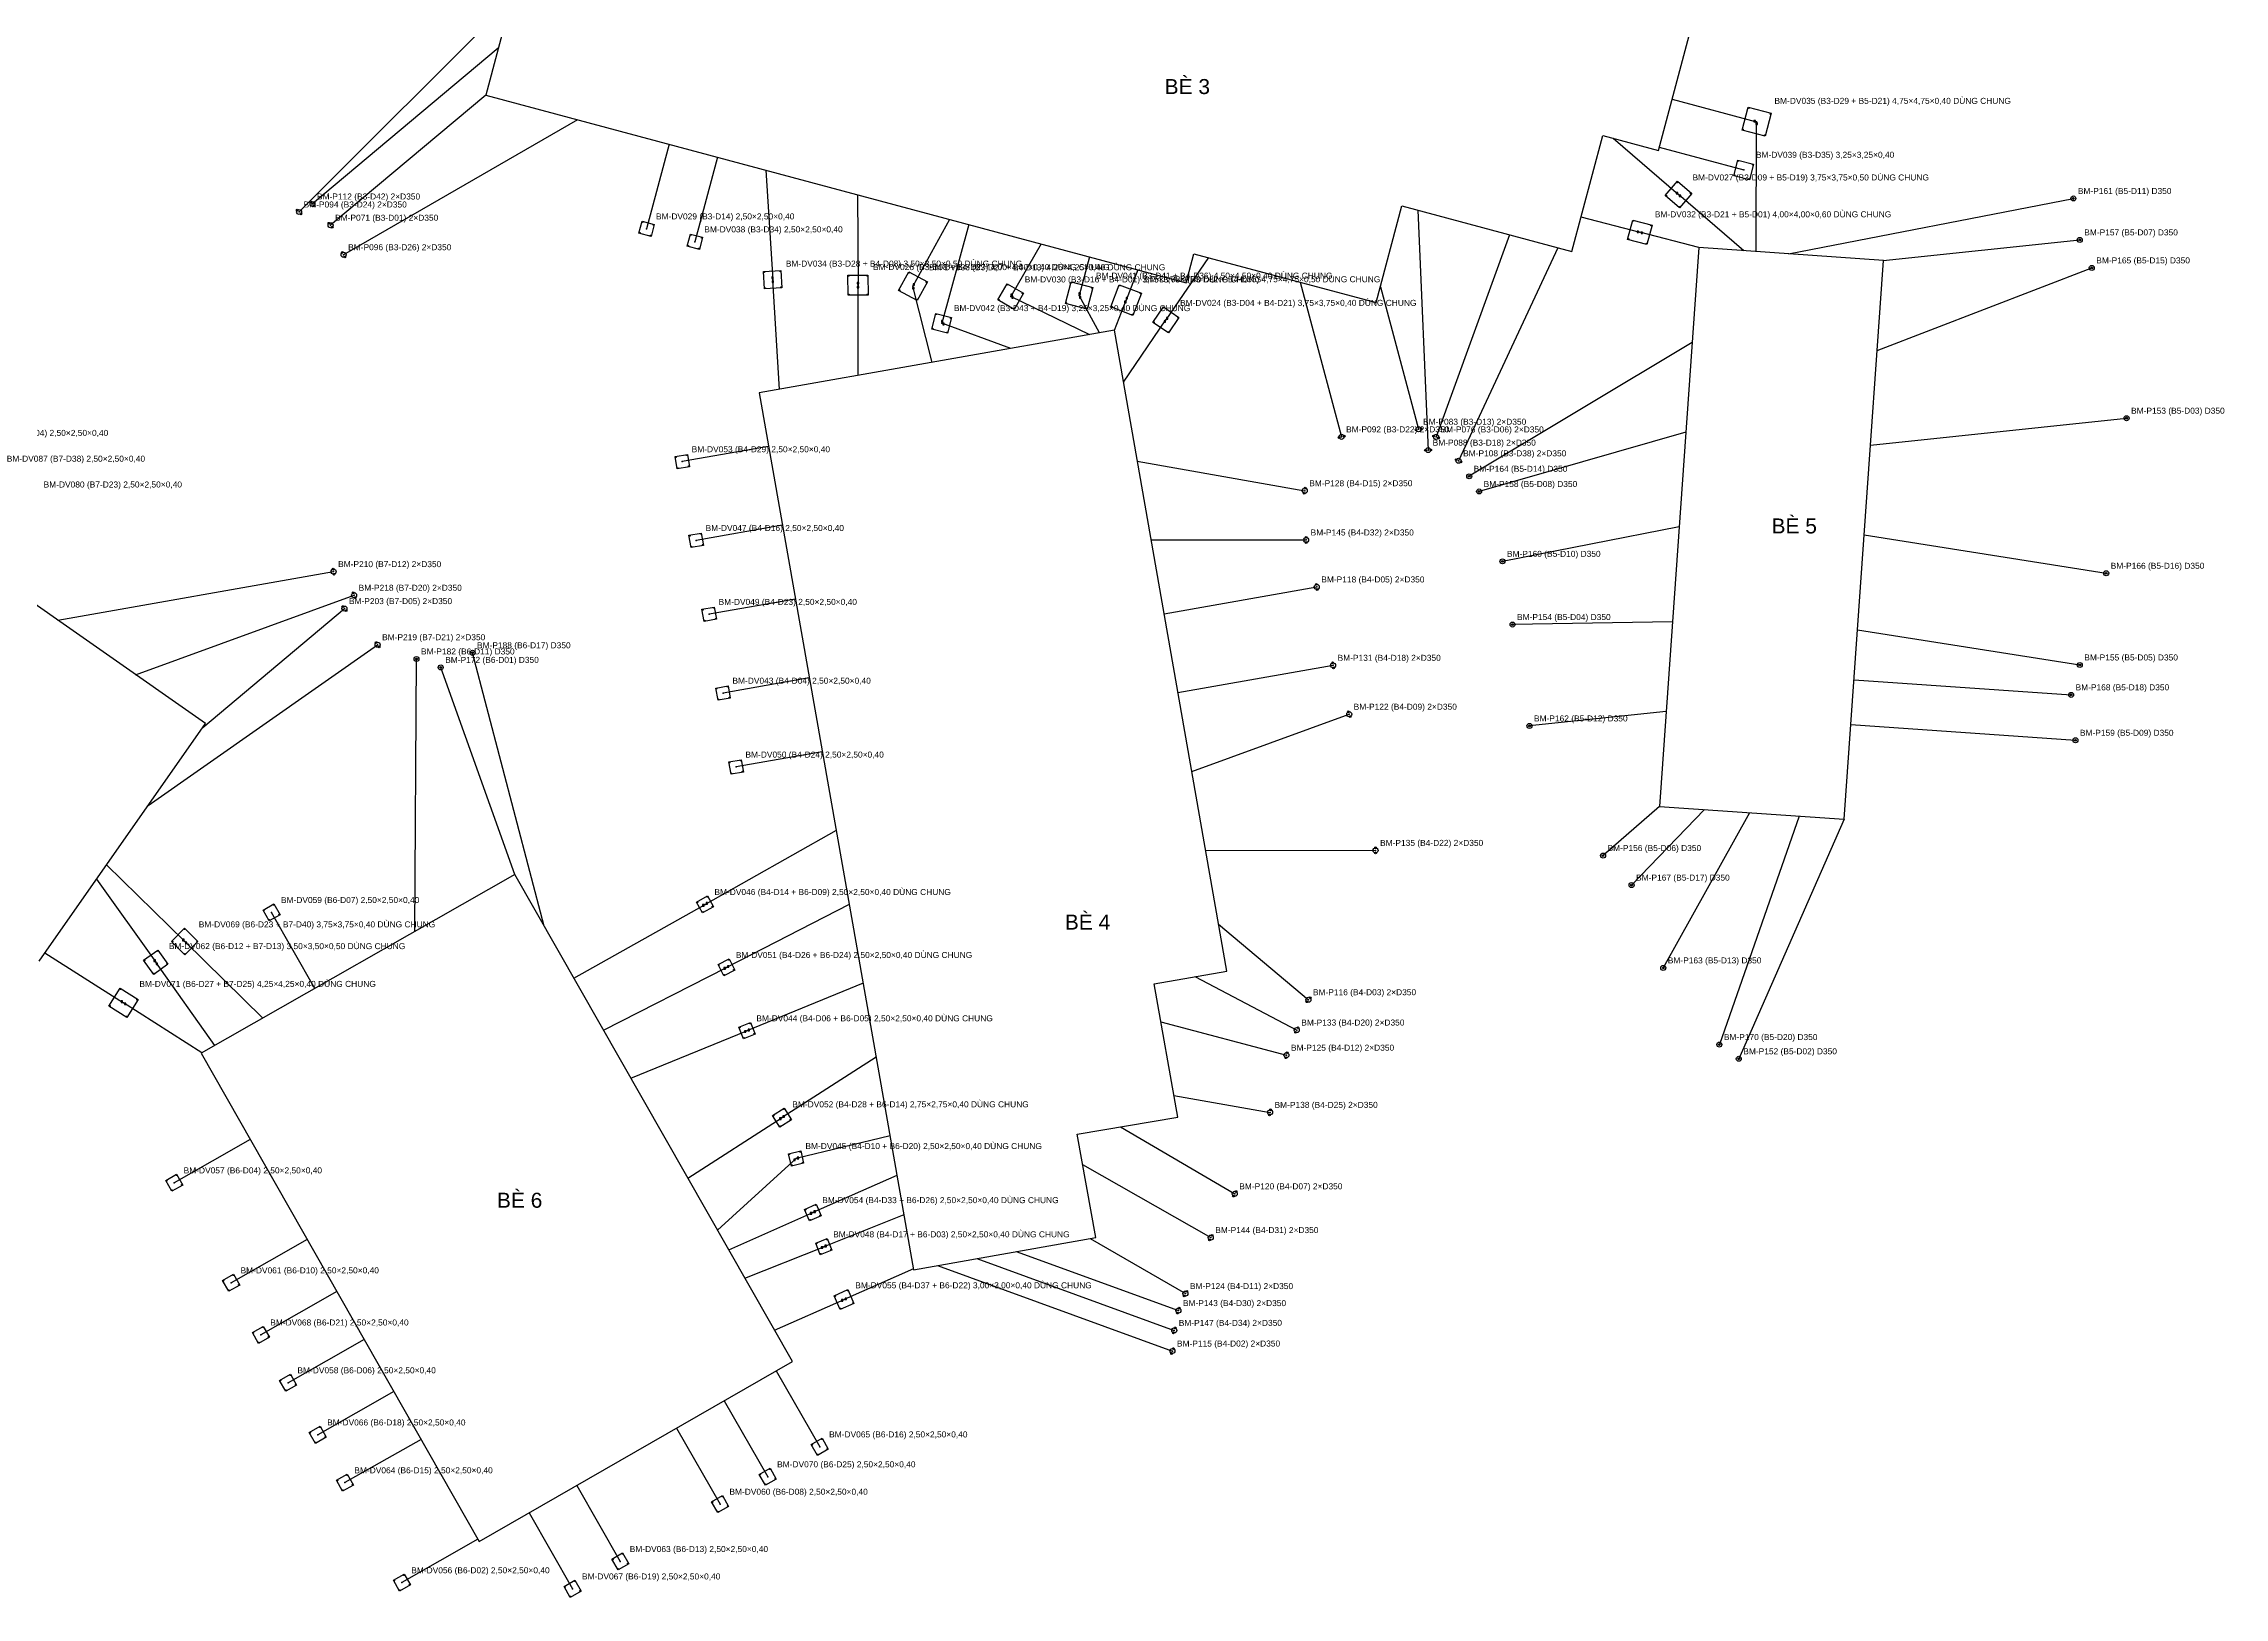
# Model space of a CAD drawing. Header units: metres. Extents: x -627 to 930, y -69 to 633.
# Drawn here: x -245.6 to 190.5, y -69.5 to 241.2 of the extents above; entities that cross this region are included whole.
import ezdxf

# ---------------------------------------------------------------- set-up
doc = ezdxf.new("R2010")
doc.units = ezdxf.units.M
for name, color, linetype in [('01_BE_PIN', 4, 'CONTINUOUS'), ('02_DAY_NEO_BO', 3, 'CONTINUOUS'), ('03_DAY_NEO_DAY', 1, 'CONTINUOUS'), ('04_COC_KHOAN_NHOI_BO', 2, 'CONTINUOUS'), ('05_DE_NEO_VIT_XOAN', 6, 'CONTINUOUS'), ('06_TOA_DO_TEXT', 7, 'CONTINUOUS')]:
    doc.layers.add(name, color=color, linetype=linetype)
doc.styles.add('VN', font='arial.ttf')

msp = doc.modelspace()

# ---------------------------------------------------------------- linework, layer by layer
at = {"layer": '01_BE_PIN'}
for p, q in [((-144.205, 279.204), (-157.146, 230.908)), ((77.341, 219.841), (85.106, 248.818)), ((-213.192, 105.232), (-391.73, 230.245)), ((-157.146, 230.908), (-17.079, 193.377)), ((60.021, 199.635), (66.233, 222.817)), ((66.233, 222.817), (77.341, 219.841)), ((20.902, 189.411), (26.079, 208.73)), ((26.079, 208.73), (60.021, 199.635)), ((-17.079, 193.377), (-15.527, 199.172)), ((-15.527, 199.172), (20.902, 189.411)), ((85.412, 200.413), (77.599, 88.686)), ((122.336, 197.832), (85.412, 200.413)), ((114.523, 86.104), (122.336, 197.832)), ((-31.433, 183.873), (-102.491, 171.344)), ((-8.969, 55.75), (-31.433, 183.873)), ((-102.491, 171.344), (-71.582, -3.952)), ((-246.46, 57.721), (-213.192, 105.232)), ((77.599, 88.686), (114.523, 86.104)), ((-151.337, 75.045), (-214.036, 39.337)), ((-95.801, -22.311), (-151.337, 75.045)), ((-23.489, 53.234), (-8.969, 55.75)), ((-18.753, 26.565), (-23.489, 53.234)), ((-214.036, 39.337), (-158.452, -58.308)), ((-38.902, 23.161), (-18.753, 26.565)), ((-35.13, 2.476), (-38.902, 23.161)), ((-71.582, -3.952), (-35.13, 2.476)), ((-158.452, -58.308), (-95.801, -22.311))]:
    msp.add_line(p, q, dxfattribs=at)
at = {"layer": '02_DAY_NEO_BO'}
for p, q in [((-152.04, 249.96), (-194.46, 207.53)), ((-154.63, 240.3), (-191.79, 209.13)), ((-157.15, 230.91), (-188.17, 204.88)), ((-138.79, 225.99), (-185.56, 198.99)), ((103.4, 199.16), (160.33, 210.23)), ((29.25, 207.88), (31.31, 159.92)), ((47.6, 202.96), (32.89, 162.55)), ((122.33, 197.82), (161.61, 201.95)), ((57.26, 200.38), (37.4, 157.78)), ((121.08, 179.86), (164.02, 196.35)), ((5.72, 193.48), (14, 162.57)), ((21.75, 192.58), (29.39, 164.09)), ((84.09, 181.46), (39.52, 154.68)), ((119.75, 160.91), (170.97, 166.3)), ((82.83, 163.5), (41.5, 151.65)), ((-26.85, 157.74), (6.63, 151.8)), ((81.51, 144.55), (46.17, 137.68)), ((-24.09, 141.98), (6.91, 141.95)), ((118.5, 142.95), (166.9, 135.29)), ((-242.72, 125.91), (-187.57, 135.62)), ((-227.16, 115.01), (-183.46, 130.9)), ((-21.5, 127.21), (9.04, 132.56)), ((-213.74, 104.45), (-185.4, 128.23)), ((80.18, 125.6), (48.18, 125.04)), ((117.17, 124), (161.62, 116.96)), ((-224.64, 88.89), (-178.77, 121.01)), ((-171.32, 63.66), (-170.99, 118.16)), ((-145.47, 64.75), (-159.79, 119.4)), ((-151.34, 75.05), (-166.15, 116.48)), ((-18.73, 111.45), (12.3, 116.89)), ((116.48, 114.02), (159.87, 110.99)), ((-15.97, 95.69), (15.52, 107.11)), ((78.92, 107.64), (51.57, 104.77)), ((115.85, 105.04), (160.74, 101.9)), ((77.6, 88.69), (66.28, 78.85)), ((86.58, 88.06), (71.99, 72.95)), ((95.56, 87.43), (78.33, 56.39)), ((105.53, 86.73), (89.54, 41.06)), ((114.51, 86.1), (93.43, 38.22)), ((-13.21, 79.93), (20.79, 79.89)), ((-10.62, 65.15), (7.37, 50.03)), ((-15.33, 54.65), (5.04, 43.97)), ((-22.14, 45.64), (2.98, 38.94)), ((-19.52, 30.87), (-0.31, 27.51)), ((-30.22, 24.63), (-7.36, 11.22)), ((-37.79, 17.07), (-12.16, 2.47)), ((-36.28, 2.27), (-17.23, -8.73)), ((-66.81, -3.11), (-19.82, -20.21)), ((-58.93, -1.72), (-19.46, -16.08)), ((-51.05, -0.33), (-18.63, -12.13))]:
    msp.add_line(p, q, dxfattribs=at)
at = {"layer": '03_DAY_NEO_DAY'}
for p, q in [((80.09, 230.12), (97, 225.59)), ((96.91, 199.61), (97, 225.59)), ((-120.44, 221.07), (-124.97, 204.17)), ((-110.78, 218.48), (-115.31, 201.58)), ((68.3, 222.26), (81.36, 211.02)), ((77.51, 220.46), (94.41, 215.93)), ((-101.12, 215.9), (-99.76, 193.99)), ((-82.77, 210.98), (-82.7, 192.91)), ((94.42, 199.78), (81.36, 211.02)), ((-64.42, 206.06), (-71.72, 192.69)), ((-60.55, 205.03), (-65.97, 185.27)), ((61.87, 206.53), (73.64, 203.47)), ((-46.06, 201.14), (-52.17, 190.63)), ((85.41, 200.41), (73.64, 203.47)), ((-36.41, 198.56), (-38.48, 190.83)), ((-12.64, 198.4), (-21.12, 185.95)), ((-98.4, 172.07), (-99.76, 193.99)), ((-82.64, 174.84), (-82.7, 192.91)), ((-67.87, 177.45), (-71.72, 192.69)), ((-26.75, 195.97), (-29.09, 189.92)), ((-36.36, 183), (-52.17, 190.63)), ((-34.39, 183.35), (-38.48, 190.83)), ((-31.43, 183.87), (-29.09, 189.92)), ((-52.11, 180.23), (-65.97, 185.27)), ((-29.61, 173.5), (-21.12, 185.95)), ((-100.61, 160.66), (-117.84, 157.62)), ((-97.83, 144.91), (-115.06, 141.87)), ((-95.22, 130.13), (-112.46, 127.1)), ((-92.45, 114.38), (-109.68, 111.34)), ((-89.84, 99.6), (-107.08, 96.57)), ((-87.06, 83.85), (-113.29, 69.09)), ((-234.96, 74.14), (-223.13, 57.52)), ((-232.95, 77.01), (-217.34, 61.68)), ((-191.31, 52.28), (-199.97, 67.49)), ((-139.52, 54.33), (-113.29, 69.09)), ((-84.46, 69.08), (-109.01, 56.5)), ((-201.74, 46.34), (-217.34, 61.68)), ((-245.29, 59.4), (-229.59, 49.41)), ((-211.3, 40.9), (-223.13, 57.52)), ((-133.57, 43.91), (-109.01, 56.5)), ((-81.68, 53.32), (-104.9, 43.84)), ((-213.9, 39.41), (-229.59, 49.41)), ((-128.12, 34.35), (-104.9, 43.84)), ((-79.08, 38.55), (-97.9, 26.46)), ((-116.73, 14.37), (-97.9, 26.46)), ((-204.22, 22.09), (-219.43, 13.43)), ((-76.3, 22.79), (-95.09, 18.29)), ((-110.78, 3.95), (-95.09, 18.29)), ((-74.91, 14.91), (-91.73, 7.48)), ((-108.55, 0.04), (-91.73, 7.48)), ((-73.52, 7.03), (-89.54, 0.65)), ((-192.84, 2.1), (-208.05, -6.56)), ((-105.33, -5.61), (-89.54, 0.65)), ((-71.61, -3.8), (-85.49, -9.92)), ((-186.9, -8.33), (-202.11, -16.98)), ((-99.38, -16.03), (-85.49, -9.92)), ((-181.46, -17.89), (-196.67, -26.54)), ((-99.07, -24.19), (-90.35, -39.36)), ((-175.53, -28.32), (-190.73, -36.97)), ((-109.47, -30.17), (-100.75, -45.34)), ((-170.08, -37.88), (-185.29, -46.53)), ((-119.01, -35.65), (-110.29, -50.82)), ((-138.95, -47.1), (-130.23, -62.28)), ((-148.49, -52.58), (-139.77, -67.76)), ((-158.7, -57.86), (-173.91, -66.52))]:
    msp.add_line(p, q, dxfattribs=at)
at = {"layer": '04_COC_KHOAN_NHOI_BO'}
for centre, radius in [((-192.127, 209.532), 0.175), ((-191.79, 209.13), 0.5), ((160.33, 210.23), 0.5), ((160.33, 210.23), 0.175), ((-194.831, 207.901), 0.175), ((-194.46, 207.53), 0.5), ((-194.089, 207.159), 0.175), ((-191.453, 208.728), 0.175), ((-188.507, 205.282), 0.175), ((-188.17, 204.88), 0.5), ((-187.833, 204.478), 0.175), ((161.61, 201.95), 0.5), ((161.61, 201.95), 0.175), ((-185.56, 198.99), 0.5), ((-185.822, 199.445), 0.175), ((-185.298, 198.535), 0.175), ((164.02, 196.35), 0.5), ((164.02, 196.35), 0.175), ((170.97, 166.3), 0.5), ((170.97, 166.3), 0.175), ((13.493, 162.434), 0.175), ((14, 162.57), 0.5), ((14.507, 162.706), 0.175), ((28.883, 163.954), 0.175), ((29.39, 164.09), 0.5), ((29.897, 164.226), 0.175), ((32.397, 162.73), 0.175), ((32.89, 162.55), 0.5), ((33.383, 162.37), 0.175), ((30.785, 159.897), 0.175), ((31.31, 159.92), 0.5), ((31.835, 159.943), 0.175), ((36.924, 158.002), 0.175), ((37.4, 157.78), 0.5), ((37.876, 157.558), 0.175), ((39.52, 154.68), 0.5), ((39.52, 154.68), 0.175), ((6.63, 151.8), 0.5), ((6.538, 151.283), 0.175), ((6.722, 152.317), 0.175), ((41.5, 151.65), 0.5), ((41.5, 151.65), 0.175), ((6.91, 141.95), 0.5), ((6.909, 141.425), 0.175), ((6.911, 142.475), 0.175), ((-187.57, 135.62), 0.5), ((-187.661, 136.137), 0.175), ((-187.479, 135.103), 0.175), ((46.17, 137.68), 0.5), ((46.17, 137.68), 0.175), ((166.9, 135.29), 0.5), ((166.9, 135.29), 0.175), ((-183.46, 130.9), 0.5), ((-183.639, 131.393), 0.175), ((9.04, 132.56), 0.5), ((8.949, 133.077), 0.175), ((9.131, 132.043), 0.175), ((-185.737, 128.632), 0.175), ((-185.4, 128.23), 0.5), ((-185.063, 127.828), 0.175), ((-183.281, 130.407), 0.175), ((48.18, 125.04), 0.5), ((48.18, 125.04), 0.175), ((-178.77, 121.01), 0.5), ((-179.071, 121.44), 0.175), ((-178.469, 120.58), 0.175), ((-170.99, 118.16), 0.5), ((-170.99, 118.16), 0.175), ((-159.79, 119.4), 0.5), ((-159.79, 119.4), 0.175), ((-166.15, 116.48), 0.5), ((-166.15, 116.48), 0.175), ((12.3, 116.89), 0.5), ((12.209, 117.407), 0.175), ((12.391, 116.373), 0.175), ((161.62, 116.96), 0.5), ((161.62, 116.96), 0.175), ((159.87, 110.99), 0.5), ((159.87, 110.99), 0.175), ((15.52, 107.11), 0.5), ((15.341, 107.604), 0.175), ((15.699, 106.616), 0.175), ((51.57, 104.77), 0.5), ((51.57, 104.77), 0.175), ((160.74, 101.9), 0.5), ((160.74, 101.9), 0.175), ((20.79, 79.89), 0.5), ((20.789, 79.365), 0.175), ((20.791, 80.415), 0.175), ((66.28, 78.85), 0.5), ((66.28, 78.85), 0.175), ((71.99, 72.95), 0.5), ((71.99, 72.95), 0.175), ((78.33, 56.39), 0.5), ((78.33, 56.39), 0.175), ((7.032, 49.628), 0.175), ((7.37, 50.03), 0.5), ((7.708, 50.432), 0.175), ((5.04, 43.97), 0.5), ((4.796, 43.505), 0.175), ((5.284, 44.435), 0.175), ((2.98, 38.94), 0.5), ((3.115, 39.447), 0.175), ((89.54, 41.06), 0.5), ((89.54, 41.06), 0.175), ((2.845, 38.433), 0.175), ((93.43, 38.22), 0.5), ((93.43, 38.22), 0.175), ((-0.31, 27.51), 0.5), ((-0.4, 26.993), 0.175), ((-0.22, 28.027), 0.175), ((-7.36, 11.22), 0.5), ((-7.626, 10.767), 0.175), ((-7.094, 11.673), 0.175), ((-12.16, 2.47), 0.5), ((-12.42, 2.014), 0.175), ((-11.9, 2.926), 0.175), ((-17.23, -8.73), 0.5), ((-16.967, -8.275), 0.175), ((-18.63, -12.13), 0.5), ((-18.81, -12.623), 0.175), ((-18.45, -11.637), 0.175), ((-17.493, -9.185), 0.175), ((-19.46, -16.08), 0.5), ((-19.639, -16.573), 0.175), ((-19.281, -15.587), 0.175), ((-19.82, -20.21), 0.5), ((-20, -20.703), 0.175), ((-19.64, -19.717), 0.175)]:
    msp.add_circle(centre, radius, dxfattribs=at)
for p in [(160.33, 210.23), (-194.46, 207.53), (-191.79, 209.13), (-188.17, 204.88), (161.61, 201.95), (-185.56, 198.99), (164.02, 196.35), (170.97, 166.3), (14, 162.57), (29.39, 164.09), (32.89, 162.55), (31.31, 159.92), (37.4, 157.78), (39.52, 154.68), (6.63, 151.8), (41.5, 151.65), (6.91, 141.95), (-187.57, 135.62), (46.17, 137.68), (166.9, 135.29), (-183.46, 130.9), (9.04, 132.56), (-185.4, 128.23), (48.18, 125.04), (-178.77, 121.01), (-170.99, 118.16), (-159.79, 119.4), (-166.15, 116.48), (12.3, 116.89), (161.62, 116.96), (159.87, 110.99), (15.52, 107.11), (51.57, 104.77), (160.74, 101.9), (20.79, 79.89), (66.28, 78.85), (71.99, 72.95), (78.33, 56.39), (7.37, 50.03), (5.04, 43.97), (89.54, 41.06), (2.98, 38.94), (93.43, 38.22), (-0.31, 27.51), (-7.36, 11.22), (-12.16, 2.47), (-18.63, -12.13), (-17.23, -8.73), (-19.46, -16.08), (-19.82, -20.21)]:
    msp.add_point(p, dxfattribs=at)
at = {"layer": '05_DE_NEO_VIT_XOAN'}
for p, q in [((94.091, 223.911), (95.321, 228.499)), ((95.321, 228.499), (99.909, 227.269)), ((99.909, 227.269), (98.679, 222.681)), ((98.679, 222.681), (94.091, 223.911)), ((96.764, 225.844), (96.464, 225.844)), ((96.464, 225.844), (96.464, 225.544)), ((96.464, 225.544), (96.764, 225.544)), ((96.764, 225.544), (96.764, 225.844)), ((97.149, 225.34), (96.849, 225.34)), ((96.849, 225.34), (96.849, 225.04)), ((96.849, 225.04), (97.149, 225.04)), ((97.149, 225.04), (97.149, 225.34)), ((92.42, 214.781), (93.261, 217.92)), ((95.559, 213.94), (92.42, 214.781)), ((93.261, 217.92), (96.4, 217.079)), ((96.4, 217.079), (95.559, 213.94)), ((78.716, 210.821), (81.161, 213.664)), ((81.559, 208.376), (78.716, 210.821)), ((81.207, 211.431), (80.907, 211.431)), ((80.907, 211.431), (80.907, 211.131)), ((80.907, 211.131), (81.207, 211.131)), ((81.161, 213.664), (84.004, 211.219)), ((81.207, 211.131), (81.207, 211.431)), ((81.813, 210.909), (81.513, 210.909)), ((81.513, 210.909), (81.513, 210.609)), ((81.513, 210.609), (81.813, 210.609)), ((84.004, 211.219), (81.559, 208.376)), ((81.813, 210.609), (81.813, 210.909)), ((-126.501, 203.286), (-125.854, 205.701)), ((-125.854, 205.701), (-123.439, 205.054)), ((-123.439, 205.054), (-124.086, 202.639)), ((71.2, 202.039), (72.209, 205.91)), ((72.209, 205.91), (76.08, 204.901)), ((-124.086, 202.639), (-126.501, 203.286)), ((-116.841, 200.696), (-116.194, 203.111)), ((-114.426, 200.049), (-116.841, 200.696)), ((-116.194, 203.111), (-113.779, 202.464)), ((-113.779, 202.464), (-114.426, 200.049)), ((75.071, 201.03), (71.2, 202.039)), ((73.403, 203.721), (73.103, 203.721)), ((73.103, 203.721), (73.103, 203.421)), ((73.103, 203.421), (73.403, 203.421)), ((73.403, 203.421), (73.403, 203.721)), ((74.177, 203.519), (73.877, 203.519)), ((73.877, 203.519), (73.877, 203.219)), ((73.877, 203.219), (74.177, 203.219)), ((74.177, 203.219), (74.177, 203.519)), ((76.08, 204.901), (75.071, 201.03)), ((-101.616, 195.627), (-98.123, 195.846)), ((-101.397, 192.134), (-101.616, 195.627)), ((-97.904, 192.353), (-101.397, 192.134)), ((-99.635, 194.539), (-99.935, 194.539)), ((-99.935, 194.539), (-99.935, 194.239)), ((-99.935, 194.239), (-99.635, 194.239)), ((-99.585, 193.741), (-99.885, 193.741)), ((-99.885, 193.741), (-99.885, 193.441)), ((-99.885, 193.441), (-99.585, 193.441)), ((-99.635, 194.239), (-99.635, 194.539)), ((-99.585, 193.441), (-99.585, 193.741)), ((-98.123, 195.846), (-97.904, 192.353)), ((-84.707, 194.903), (-80.707, 194.917)), ((-84.693, 190.903), (-84.707, 194.903)), ((-82.551, 193.46), (-82.851, 193.46)), ((-82.851, 193.46), (-82.851, 193.16)), ((-82.851, 193.16), (-82.551, 193.16)), ((-82.549, 192.66), (-82.849, 192.66)), ((-82.849, 192.66), (-82.849, 192.36)), ((-82.849, 192.36), (-82.549, 192.36)), ((-82.551, 193.16), (-82.551, 193.46)), ((-82.549, 192.36), (-82.549, 192.66)), ((-80.707, 194.917), (-80.693, 190.917)), ((-74.603, 191.842), (-72.568, 195.573)), ((-72.568, 195.573), (-68.837, 193.538)), ((-71.472, 192.452), (-71.772, 192.452)), ((-71.772, 192.452), (-71.772, 192.152)), ((-71.772, 192.152), (-71.472, 192.152)), ((-71.379, 193.191), (-71.679, 193.191)), ((-71.679, 193.191), (-71.679, 192.891)), ((-71.679, 192.891), (-71.379, 192.891)), ((-71.472, 192.152), (-71.472, 192.452)), ((-71.379, 192.891), (-71.379, 193.191)), ((-68.837, 193.538), (-70.872, 189.807)), ((-54.734, 189.953), (-52.847, 193.194)), ((-52.847, 193.194), (-49.606, 191.307)), ((-41.236, 189.239), (-40.071, 193.586)), ((-40.071, 193.586), (-35.724, 192.421)), ((-35.724, 192.421), (-36.889, 188.074)), ((-32.161, 188.559), (-30.451, 192.991)), ((-30.451, 192.991), (-26.019, 191.281)), ((-80.693, 190.917), (-84.693, 190.903)), ((-70.872, 189.807), (-74.603, 191.842)), ((-51.493, 188.066), (-54.734, 189.953)), ((-51.819, 191.126), (-52.119, 191.126)), ((-52.119, 191.126), (-52.119, 190.826)), ((-52.119, 190.826), (-51.819, 190.826)), ((-51.66, 190.606), (-51.96, 190.606)), ((-51.96, 190.606), (-51.96, 190.306)), ((-51.96, 190.306), (-51.66, 190.306)), ((-51.819, 190.826), (-51.819, 191.126)), ((-51.66, 190.306), (-51.66, 190.606)), ((-49.606, 191.307), (-51.493, 188.066)), ((-36.889, 188.074), (-41.236, 189.239)), ((-38.226, 191.366), (-38.526, 191.366)), ((-38.526, 191.366), (-38.526, 191.066)), ((-38.526, 191.066), (-38.226, 191.066)), ((-38.138, 190.629), (-38.438, 190.629)), ((-38.438, 190.629), (-38.438, 190.329)), ((-38.438, 190.329), (-38.138, 190.329)), ((-38.226, 191.066), (-38.226, 191.366)), ((-38.138, 190.329), (-38.138, 190.629)), ((-27.729, 186.849), (-32.161, 188.559)), ((-29.084, 189.697), (-29.384, 189.697)), ((-29.384, 189.697), (-29.384, 189.397)), ((-29.384, 189.397), (-29.084, 189.397)), ((-28.796, 190.443), (-29.096, 190.443)), ((-29.096, 190.443), (-29.096, 190.143)), ((-29.096, 190.143), (-28.796, 190.143)), ((-29.084, 189.397), (-29.084, 189.697)), ((-28.796, 190.143), (-28.796, 190.443)), ((-26.019, 191.281), (-27.729, 186.849)), ((-23.726, 185.458), (-21.612, 188.556)), ((-21.612, 188.556), (-18.514, 186.442)), ((-67.966, 184.131), (-67.109, 187.266)), ((-64.831, 183.274), (-67.966, 184.131)), ((-67.109, 187.266), (-63.974, 186.409)), ((-65.714, 185.806), (-66.014, 185.806)), ((-66.014, 185.806), (-66.014, 185.506)), ((-66.014, 185.506), (-65.714, 185.506)), ((-65.444, 185.283), (-65.744, 185.283)), ((-65.744, 185.283), (-65.744, 184.983)), ((-65.744, 184.983), (-65.444, 184.983)), ((-65.714, 185.506), (-65.714, 185.806)), ((-65.444, 184.983), (-65.444, 185.283)), ((-63.974, 186.409), (-64.831, 183.274)), ((-20.628, 183.344), (-23.726, 185.458)), ((-21.195, 185.77), (-21.495, 185.77)), ((-21.495, 185.77), (-21.495, 185.47)), ((-21.495, 185.47), (-21.195, 185.47)), ((-21.195, 185.47), (-21.195, 185.77)), ((-20.745, 186.43), (-21.045, 186.43)), ((-21.045, 186.43), (-21.045, 186.13)), ((-21.045, 186.13), (-20.745, 186.13)), ((-20.745, 186.13), (-20.745, 186.43)), ((-18.514, 186.442), (-20.628, 183.344)), ((-119.288, 158.634), (-116.826, 159.068)), ((-118.854, 156.172), (-119.288, 158.634)), ((-116.826, 159.068), (-116.392, 156.606)), ((-116.392, 156.606), (-118.854, 156.172)), ((-116.508, 142.884), (-114.046, 143.318)), ((-116.074, 140.422), (-116.508, 142.884)), ((-113.612, 140.856), (-116.074, 140.422)), ((-114.046, 143.318), (-113.612, 140.856)), ((-113.908, 128.114), (-111.446, 128.548)), ((-113.474, 125.652), (-113.908, 128.114)), ((-111.446, 128.548), (-111.012, 126.086)), ((-111.012, 126.086), (-113.474, 125.652)), ((-111.128, 112.354), (-108.666, 112.788)), ((-110.694, 109.892), (-111.128, 112.354)), ((-108.232, 110.326), (-110.694, 109.892)), ((-108.666, 112.788), (-108.232, 110.326)), ((-108.528, 97.584), (-106.066, 98.018)), ((-108.094, 95.122), (-108.528, 97.584)), ((-106.066, 98.018), (-105.632, 95.556)), ((-105.632, 95.556), (-108.094, 95.122)), ((-114.993, 69.565), (-112.815, 70.793)), ((-112.815, 70.793), (-111.587, 68.615)), ((-201.675, 67.956), (-199.504, 69.195)), ((-200.436, 65.785), (-201.675, 67.956)), ((-198.265, 67.024), (-200.436, 65.785)), ((-199.504, 69.195), (-198.265, 67.024)), ((-113.765, 67.387), (-114.993, 69.565)), ((-113.488, 69.044), (-113.788, 69.044)), ((-113.788, 69.044), (-113.788, 68.744)), ((-113.788, 68.744), (-113.488, 68.744)), ((-111.587, 68.615), (-113.765, 67.387)), ((-113.488, 68.744), (-113.488, 69.044)), ((-112.792, 69.436), (-113.092, 69.436)), ((-113.092, 69.436), (-113.092, 69.136)), ((-113.092, 69.136), (-112.792, 69.136)), ((-112.792, 69.136), (-112.792, 69.436)), ((-219.992, 61.657), (-217.363, 64.332)), ((-217.317, 59.028), (-219.992, 61.657)), ((-217.475, 62.11), (-217.775, 62.11)), ((-217.775, 62.11), (-217.775, 61.81)), ((-217.775, 61.81), (-217.475, 61.81)), ((-217.475, 61.81), (-217.475, 62.11)), ((-217.363, 64.332), (-214.688, 61.703)), ((-214.688, 61.703), (-217.317, 59.028)), ((-216.905, 61.55), (-217.205, 61.55)), ((-217.205, 61.55), (-217.205, 61.25)), ((-217.205, 61.25), (-216.905, 61.25)), ((-216.905, 61.25), (-216.905, 61.55)), ((-225.57, 57.933), (-222.717, 59.96)), ((-223.543, 55.08), (-225.57, 57.933)), ((-220.69, 57.107), (-223.543, 55.08)), ((-223.212, 57.996), (-223.512, 57.996)), ((-223.512, 57.996), (-223.512, 57.696)), ((-223.512, 57.696), (-223.212, 57.696)), ((-223.212, 57.696), (-223.212, 57.996)), ((-222.748, 57.344), (-223.048, 57.344)), ((-223.048, 57.344), (-223.048, 57.044)), ((-223.048, 57.044), (-222.748, 57.044)), ((-222.748, 57.044), (-222.748, 57.344)), ((-222.717, 59.96), (-220.69, 57.107)), ((-110.692, 57.043), (-108.467, 58.182)), ((-109.553, 54.818), (-110.692, 57.043)), ((-108.504, 56.832), (-108.804, 56.832)), ((-108.804, 56.832), (-108.804, 56.532)), ((-108.504, 56.532), (-108.504, 56.832)), ((-108.467, 58.182), (-107.328, 55.957)), ((-232.524, 48.76), (-230.24, 52.344)), ((-230.24, 52.344), (-226.656, 50.06)), ((-107.328, 55.957), (-109.553, 54.818)), ((-109.216, 56.468), (-109.516, 56.468)), ((-109.516, 56.468), (-109.516, 56.168)), ((-109.516, 56.168), (-109.216, 56.168)), ((-109.216, 56.168), (-109.216, 56.468)), ((-108.804, 56.532), (-108.504, 56.532)), ((-228.94, 46.476), (-232.524, 48.76)), ((-229.777, 49.775), (-230.077, 49.775)), ((-230.077, 49.775), (-230.077, 49.475)), ((-230.077, 49.475), (-229.777, 49.475)), ((-229.777, 49.475), (-229.777, 49.775)), ((-229.103, 49.345), (-229.403, 49.345)), ((-229.403, 49.345), (-229.403, 49.045)), ((-229.403, 49.045), (-229.103, 49.045)), ((-229.103, 49.045), (-229.103, 49.345)), ((-226.656, 50.06), (-228.94, 46.476)), ((-106.53, 44.525), (-104.215, 45.47)), ((-105.585, 42.21), (-106.53, 44.525)), ((-105.12, 43.839), (-105.42, 43.839)), ((-105.42, 43.839), (-105.42, 43.539)), ((-105.12, 43.539), (-105.12, 43.839)), ((-104.38, 44.141), (-104.68, 44.141)), ((-104.68, 44.141), (-104.68, 43.841)), ((-104.68, 43.841), (-104.38, 43.841)), ((-104.38, 43.841), (-104.38, 44.141)), ((-104.215, 45.47), (-103.27, 43.155)), ((-103.27, 43.155), (-105.585, 42.21)), ((-105.42, 43.539), (-105.12, 43.539)), ((-99.8, 26.874), (-97.486, 28.36)), ((-98.314, 24.56), (-99.8, 26.874)), ((-98.087, 26.394), (-98.387, 26.394)), ((-98.387, 26.394), (-98.387, 26.094)), ((-98.087, 26.094), (-98.087, 26.394)), ((-97.413, 26.826), (-97.713, 26.826)), ((-97.713, 26.826), (-97.713, 26.526)), ((-97.713, 26.526), (-97.413, 26.526)), ((-97.486, 28.36), (-96, 26.046)), ((-97.413, 26.526), (-97.413, 26.826)), ((-98.387, 26.094), (-98.087, 26.094)), ((-96, 26.046), (-98.314, 24.56)), ((-96.597, 19.214), (-94.166, 19.797)), ((-96.014, 16.783), (-96.597, 19.214)), ((-95.235, 18.17), (-95.535, 18.17)), ((-95.535, 18.17), (-95.535, 17.87)), ((-95.535, 17.87), (-95.235, 17.87)), ((-95.235, 17.87), (-95.235, 18.17)), ((-94.551, 18.533), (-94.851, 18.533)), ((-94.851, 18.533), (-94.851, 18.233)), ((-94.851, 18.233), (-94.551, 18.233)), ((-94.551, 18.233), (-94.551, 18.533)), ((-94.166, 19.797), (-93.583, 17.366)), ((-221.135, 13.896), (-218.964, 15.135)), ((-219.896, 11.725), (-221.135, 13.896)), ((-218.964, 15.135), (-217.725, 12.964)), ((-93.583, 17.366), (-96.014, 16.783)), ((-217.725, 12.964), (-219.896, 11.725)), ((-93.378, 8.119), (-91.091, 9.128)), ((-91.091, 9.128), (-90.082, 6.841)), ((-92.369, 5.832), (-93.378, 8.119)), ((-90.082, 6.841), (-92.369, 5.832)), ((-91.946, 7.468), (-92.246, 7.468)), ((-92.246, 7.468), (-92.246, 7.168)), ((-92.246, 7.168), (-91.946, 7.168)), ((-91.946, 7.168), (-91.946, 7.468)), ((-91.214, 7.791), (-91.514, 7.791)), ((-91.514, 7.791), (-91.514, 7.491)), ((-91.514, 7.491), (-91.214, 7.491)), ((-91.214, 7.491), (-91.214, 7.791)), ((-91.164, 1.349), (-88.841, 2.274)), ((-90.239, -0.974), (-91.164, 1.349)), ((-89.762, 0.653), (-90.062, 0.653)), ((-90.062, 0.653), (-90.062, 0.353)), ((-90.062, 0.353), (-89.762, 0.353)), ((-89.762, 0.353), (-89.762, 0.653)), ((-89.018, 0.948), (-89.318, 0.948)), ((-89.318, 0.948), (-89.318, 0.648)), ((-89.318, 0.648), (-89.018, 0.648)), ((-89.018, 0.648), (-89.018, 0.948)), ((-88.841, 2.274), (-87.916, -0.049)), ((-87.916, -0.049), (-90.239, -0.974)), ((-209.755, -6.094), (-207.584, -4.855)), ((-208.516, -8.265), (-209.755, -6.094)), ((-206.345, -7.026), (-208.516, -8.265)), ((-207.584, -4.855), (-206.345, -7.026)), ((-87.468, -9.153), (-84.723, -7.942)), ((-84.723, -7.942), (-83.512, -10.687)), ((-86.257, -11.898), (-87.468, -9.153)), ((-83.512, -10.687), (-86.257, -11.898)), ((-85.706, -9.931), (-86.006, -9.931)), ((-86.006, -9.931), (-86.006, -10.231)), ((-86.006, -10.231), (-85.706, -10.231)), ((-85.706, -10.231), (-85.706, -9.931)), ((-84.974, -9.609), (-85.274, -9.609)), ((-85.274, -9.609), (-85.274, -9.909)), ((-85.274, -9.909), (-84.974, -9.909)), ((-84.974, -9.909), (-84.974, -9.609)), ((-203.814, -16.511), (-201.641, -15.276)), ((-202.579, -18.684), (-203.814, -16.511)), ((-201.641, -15.276), (-200.406, -17.449)), ((-200.406, -17.449), (-202.579, -18.684)), ((-198.374, -26.071), (-196.201, -24.836)), ((-197.139, -28.244), (-198.374, -26.071)), ((-196.201, -24.836), (-194.966, -27.009)), ((-194.966, -27.009), (-197.139, -28.244)), ((-192.434, -36.501), (-190.261, -35.266)), ((-191.199, -38.674), (-192.434, -36.501)), ((-189.026, -37.439), (-191.199, -38.674)), ((-190.261, -35.266), (-189.026, -37.439)), ((-92.057, -38.899), (-89.889, -37.653)), ((-90.811, -41.067), (-92.057, -38.899)), ((-89.889, -37.653), (-88.643, -39.821)), ((-88.643, -39.821), (-90.811, -41.067)), ((-186.994, -46.061), (-184.821, -44.826)), ((-185.759, -48.234), (-186.994, -46.061)), ((-183.586, -46.999), (-185.759, -48.234)), ((-184.821, -44.826), (-183.586, -46.999)), ((-102.457, -44.879), (-100.289, -43.633)), ((-101.211, -47.047), (-102.457, -44.879)), ((-99.043, -45.801), (-101.211, -47.047)), ((-100.289, -43.633), (-99.043, -45.801)), ((-111.997, -50.359), (-109.829, -49.113)), ((-110.751, -52.527), (-111.997, -50.359)), ((-108.583, -51.281), (-110.751, -52.527)), ((-109.829, -49.113), (-108.583, -51.281)), ((-131.937, -61.819), (-129.769, -60.573)), ((-129.769, -60.573), (-128.523, -62.741)), ((-175.615, -66.054), (-173.444, -64.815)), ((-173.444, -64.815), (-172.205, -66.986)), ((-130.691, -63.987), (-131.937, -61.819)), ((-128.523, -62.741), (-130.691, -63.987)), ((-174.376, -68.225), (-175.615, -66.054)), ((-172.205, -66.986), (-174.376, -68.225)), ((-141.477, -67.299), (-139.309, -66.053)), ((-140.231, -69.467), (-141.477, -67.299)), ((-138.063, -68.221), (-140.231, -69.467)), ((-139.309, -66.053), (-138.063, -68.221))]:
    msp.add_line(p, q, dxfattribs=at)
for centre in [(95.427, 228.315), (99.725, 227.163), (94.275, 224.017), (98.573, 222.865), (92.604, 214.887), (93.367, 217.736), (95.453, 214.124), (96.216, 216.973), (78.927, 210.837), (81.177, 213.453), (83.793, 211.203), (-125.748, 205.517), (-123.623, 204.948), (72.316, 205.727), (81.543, 208.587), (-126.317, 203.392), (-124.192, 202.823), (-116.657, 200.802), (-116.088, 202.927), (-113.963, 202.358), (71.383, 202.146), (74.964, 201.213), (75.897, 204.794), (-114.532, 200.233), (-101.457, 195.486), (-101.256, 192.293), (-98.264, 195.687), (-98.063, 192.494), (-84.556, 194.754), (-80.856, 194.766), (-74.399, 191.901), (-72.509, 195.369), (-69.041, 193.479), (-52.793, 192.989), (-39.965, 193.402), (-35.908, 192.315), (-30.365, 192.797), (-84.544, 191.054), (-80.844, 191.066), (-70.931, 190.011), (-54.529, 190.007), (-51.547, 188.271), (-49.811, 191.253), (-41.052, 189.345), (-36.995, 188.258), (-31.967, 188.645), (-26.213, 191.195), (-21.573, 188.347), (-67.782, 184.236), (-67.004, 187.082), (-64.936, 183.458), (-64.158, 186.304), (-27.815, 187.043), (-23.517, 185.497), (-20.667, 183.553), (-18.723, 186.403), (-119.114, 158.512), (-116.948, 158.894), (-118.732, 156.346), (-116.566, 156.728), (-116.334, 142.762), (-115.952, 140.596), (-114.168, 143.144), (-113.786, 140.978), (-113.734, 127.992), (-111.568, 128.374), (-113.352, 125.826), (-111.186, 126.208), (-110.954, 112.232), (-110.572, 110.066), (-108.788, 112.614), (-108.406, 110.448), (-108.354, 97.462), (-106.188, 97.844), (-107.972, 95.296), (-105.806, 95.678), (-112.872, 70.588), (-201.47, 67.9), (-200.38, 65.99), (-199.56, 68.99), (-198.47, 67.08), (-114.788, 69.508), (-113.708, 67.592), (-111.792, 68.672), (-219.779, 61.659), (-217.361, 64.119), (-214.901, 61.701), (-225.361, 57.897), (-222.753, 59.751), (-220.899, 57.143), (-217.319, 59.241), (-110.49, 56.978), (-108.532, 57.98), (-223.507, 55.289), (-109.488, 55.02), (-107.53, 56.022), (-232.317, 48.805), (-230.195, 52.137), (-226.863, 50.015), (-228.985, 46.683), (-106.334, 44.443), (-104.297, 45.274), (-105.503, 42.406), (-103.466, 43.237), (-99.593, 26.829), (-97.531, 28.153), (-98.269, 24.767), (-96.207, 26.091), (-96.416, 19.103), (-94.277, 19.616), (-93.764, 17.477), (-220.93, 13.84), (-219.02, 14.93), (-95.903, 16.964), (-219.84, 11.93), (-217.93, 13.02), (-91.167, 8.93), (-93.18, 8.043), (-92.293, 6.03), (-90.28, 6.917), (-90.969, 1.265), (-88.925, 2.079), (-88.111, 0.035), (-90.155, -0.779), (-209.55, -6.15), (-208.46, -8.06), (-207.64, -5.06), (-206.55, -6.97), (-84.8, -8.14), (-87.27, -9.23), (-86.18, -11.7), (-83.71, -10.61), (-203.61, -16.567), (-201.697, -15.48), (-200.61, -17.393), (-202.523, -18.48), (-198.17, -26.127), (-196.257, -25.04), (-197.083, -28.04), (-195.17, -26.953), (-192.23, -36.557), (-191.143, -38.47), (-190.317, -35.47), (-189.23, -37.383), (-91.852, -38.955), (-89.945, -37.858), (-90.755, -40.862), (-88.848, -39.765), (-186.79, -46.117), (-184.877, -45.03), (-183.79, -46.943), (-102.252, -44.935), (-101.155, -46.842), (-100.345, -43.838), (-99.248, -45.745), (-185.703, -48.03), (-111.792, -50.415), (-110.695, -52.322), (-109.885, -49.318), (-108.788, -51.225), (-129.825, -60.778), (-173.5, -65.02), (-131.732, -61.875), (-130.635, -63.782), (-128.728, -62.685), (-175.41, -66.11), (-174.32, -68.02), (-172.41, -66.93), (-141.272, -67.355), (-140.175, -69.262), (-139.365, -66.258), (-138.268, -68.165)]:
    msp.add_circle(centre, 0.06, dxfattribs=at)
for p in [(97, 225.59), (94.41, 215.93), (81.36, 211.02), (-124.97, 204.17), (-115.31, 201.58), (73.64, 203.47), (-99.76, 193.99), (-82.7, 192.91), (-71.72, 192.69), (-52.17, 190.63), (-38.48, 190.83), (-29.09, 189.92), (-65.97, 185.27), (-21.12, 185.95), (-117.84, 157.62), (-115.06, 141.87), (-112.46, 127.1), (-109.68, 111.34), (-107.08, 96.57), (-199.97, 67.49), (-113.29, 69.09), (-217.34, 61.68), (-223.13, 57.52), (-109.01, 56.5), (-229.59, 49.41), (-104.9, 43.84), (-97.9, 26.46), (-95.09, 18.29), (-219.43, 13.43), (-91.73, 7.48), (-89.54, 0.65), (-208.05, -6.56), (-85.49, -9.92), (-202.11, -16.98), (-196.67, -26.54), (-190.73, -36.97), (-90.35, -39.36), (-185.29, -46.53), (-100.75, -45.34), (-110.29, -50.82), (-130.23, -62.28), (-173.91, -66.52), (-139.77, -67.76)]:
    msp.add_point(p, dxfattribs=at)

# ---------------------------------------------------------------- texts
at = {"layer": '01_BE_PIN', "style": 'VN'}
for s, p in [('BÈ 3', (-21.392, 231.112)), ('BÈ 5', (99.968, 143.259)), ('BÈ 4', (-41.344, 64.056)), ('BÈ 6', (-154.907, 8.441))]:
    msp.add_text(s, height=3, dxfattribs=at).set_placement(p)
at = {"layer": '06_TOA_DO_TEXT', "style": 'VN'}
for s, p in [('BM-DV035 (B3-D29 + B5-D21) 4,75×4,75×0,40 DÙNG CHUNG', (100.563, 229.153)), ('BM-DV039 (B3-D35) 3,25×3,25×0,40', (96.848, 218.368)), ('BM-DV027 (B3-D09 + B5-D19) 3,75×3,75×0,50 DÙNG CHUNG', (84.173, 213.833)), ('BM-P094 (B3-D24) 2×D350', (-193.56, 208.43)), ('BM-P112 (B3-D42) 2×D350', (-190.89, 210.03)), ('BM-P161 (B5-D11) D350', (161.23, 211.13)), ('BM-P071 (B3-D01) 2×D350', (-187.27, 205.78)), ('BM-DV029 (B3-D14) 2,50×2,50×0,40', (-123.095, 206.045)), ('BM-DV032 (B3-D21 + B5-D01) 4,00×4,00×0,60 DÙNG CHUNG', (76.64, 206.47)), ('BM-P096 (B3-D26) 2×D350', (-184.66, 199.89)), ('BM-DV038 (B3-D34) 2,50×2,50×0,40', (-113.435, 203.455)), ('BM-P157 (B5-D07) D350', (162.51, 202.85)), ('BM-DV034 (B3-D28 + B4-D08) 3,50×3,50×0,50 DÙNG CHUNG', (-97.135, 196.615)), ('BM-DV026 (B3-D08 + B4-D27) 4,00×4,00×0,40 DÙNG CHUNG', (-79.7, 195.91)), ('BM-DV033 (B3-D27 + B4-D13) 4,25×4,25×0,40 DÙNG CHUNG', (-68.532, 195.878)), ('BM-P165 (B5-D15) D350', (164.92, 197.25)), ('BM-DV030 (B3-D16 + B4-D01) 3,75×3,75×0,40 DÙNG CHUNG', (-49.357, 193.443)), ('BM-DV041 (B3-D41 + B4-D36) 4,50×4,50×0,40 DÙNG CHUNG', (-35.105, 194.205)), ('BM-DV036 (B3-D32 + B4-D35) 4,75×4,75×0,50 DÙNG CHUNG', (-25.527, 193.483)), ('BM-DV042 (B3-D43 + B4-D19) 3,25×3,25×0,40 DÙNG CHUNG', (-63.532, 187.708)), ('BM-DV024 (B3-D04 + B4-D21) 3,75×3,75×0,40 DÙNG CHUNG', (-18.307, 188.763)), ('BM-P083 (B3-D13) 2×D350', (30.29, 164.99)), ('BM-P153 (B5-D03) D350', (171.87, 167.2)), ('BM-DV073 (B7-D04) 2,50×2,50×0,40', (-260.295, 162.765)), ('BM-P092 (B3-D22) 2×D350', (14.9, 163.47)), ('BM-P088 (B3-D18) 2×D350', (32.21, 160.82)), ('BM-P076 (B3-D06) 2×D350', (33.79, 163.45)), ('BM-DV087 (B7-D38) 2,50×2,50×0,40', (-252.925, 157.605)), ('BM-DV053 (B4-D29) 2,50×2,50×0,40', (-115.965, 159.495)), ('BM-P108 (B3-D38) 2×D350', (38.3, 158.68)), ('BM-DV080 (B7-D23) 2,50×2,50×0,40', (-245.555, 152.445)), ('BM-P128 (B4-D15) 2×D350', (7.53, 152.7)), ('BM-P164 (B5-D14) D350', (40.42, 155.58)), ('BM-P158 (B5-D08) D350', (42.4, 152.55)), ('BM-DV047 (B4-D16) 2,50×2,50×0,40', (-113.185, 143.745)), ('BM-P145 (B4-D32) 2×D350', (7.81, 142.85)), ('BM-P160 (B5-D10) D350', (47.07, 138.58)), ('BM-P210 (B7-D12) 2×D350', (-186.67, 136.52)), ('BM-P166 (B5-D16) D350', (167.8, 136.19)), ('BM-P218 (B7-D20) 2×D350', (-182.56, 131.8)), ('BM-P118 (B4-D05) 2×D350', (9.94, 133.46)), ('BM-P203 (B7-D05) 2×D350', (-184.5, 129.13)), ('BM-DV049 (B4-D23) 2,50×2,50×0,40', (-110.585, 128.975)), ('BM-P154 (B5-D04) D350', (49.08, 125.94)), ('BM-P219 (B7-D21) 2×D350', (-177.87, 121.91)), ('BM-P182 (B6-D11) D350', (-170.09, 119.06)), ('BM-P172 (B6-D01) D350', (-165.25, 117.38)), ('BM-P188 (B6-D17) D350', (-158.89, 120.3)), ('BM-P131 (B4-D18) 2×D350', (13.2, 117.79)), ('BM-P155 (B5-D05) D350', (162.52, 117.86)), ('BM-DV043 (B4-D04) 2,50×2,50×0,40', (-107.805, 113.215)), ('BM-P122 (B4-D09) 2×D350', (16.42, 108.01)), ('BM-P168 (B5-D18) D350', (160.77, 111.89)), ('BM-P162 (B5-D12) D350', (52.47, 105.67)), ('BM-P159 (B5-D09) D350', (161.64, 102.8)), ('BM-DV050 (B4-D24) 2,50×2,50×0,40', (-105.205, 98.445)), ('BM-P135 (B4-D22) 2×D350', (21.69, 80.79)), ('BM-P156 (B5-D06) D350', (67.18, 79.75)), ('BM-P167 (B5-D17) D350', (72.89, 73.85)), ('BM-DV059 (B6-D07) 2,50×2,50×0,40', (-198.095, 69.365)), ('BM-DV046 (B4-D14 + B6-D09) 2,50×2,50×0,40 DÙNG CHUNG', (-111.415, 70.965)), ('BM-DV069 (B6-D23 + B7-D40) 3,75×3,75×0,40 DÙNG CHUNG', (-214.527, 64.493)), ('BM-DV062 (B6-D12 + B7-D13) 3,50×3,50×0,50 DÙNG CHUNG', (-220.505, 60.145)), ('BM-DV051 (B4-D26 + B6-D24) 2,50×2,50×0,40 DÙNG CHUNG', (-107.135, 58.375)), ('BM-P163 (B5-D13) D350', (79.23, 57.29)), ('BM-DV071 (B6-D27 + B7-D25) 4,25×4,25×0,40 DÙNG CHUNG', (-226.402, 52.598)), ('BM-P116 (B4-D03) 2×D350', (8.27, 50.93)), ('BM-DV044 (B4-D06 + B6-D05) 2,50×2,50×0,40 DÙNG CHUNG', (-103.025, 45.715)), ('BM-P133 (B4-D20) 2×D350', (5.94, 44.87)), ('BM-P125 (B4-D12) 2×D350', (3.88, 39.84)), ('BM-P170 (B5-D20) D350', (90.44, 41.96)), ('BM-P152 (B5-D02) D350', (94.33, 39.12)), ('BM-DV052 (B4-D28 + B6-D14) 2,75×2,75×0,40 DÙNG CHUNG', (-95.837, 28.523)), ('BM-P138 (B4-D25) 2×D350', (0.59, 28.41)), ('BM-DV045 (B4-D10 + B6-D20) 2,50×2,50×0,40 DÙNG CHUNG', (-93.215, 20.165)), ('BM-DV057 (B6-D04) 2,50×2,50×0,40', (-217.555, 15.305)), ('BM-P120 (B4-D07) 2×D350', (-6.46, 12.12)), ('BM-DV054 (B4-D33 + B6-D26) 2,50×2,50×0,40 DÙNG CHUNG', (-89.855, 9.355)), ('BM-P144 (B4-D31) 2×D350', (-11.26, 3.37)), ('BM-DV048 (B4-D17 + B6-D03) 2,50×2,50×0,40 DÙNG CHUNG', (-87.665, 2.525)), ('BM-DV061 (B6-D10) 2,50×2,50×0,40', (-206.175, -4.685)), ('BM-DV055 (B4-D37 + B6-D22) 3,00×3,00×0,40 DÙNG CHUNG', (-83.24, -7.67)), ('BM-P124 (B4-D11) 2×D350', (-16.33, -7.83)), ('BM-P143 (B4-D30) 2×D350', (-17.73, -11.23)), ('BM-DV068 (B6-D21) 2,50×2,50×0,40', (-200.235, -15.105)), ('BM-P147 (B4-D34) 2×D350', (-18.56, -15.18)), ('BM-P115 (B4-D02) 2×D350', (-18.92, -19.31)), ('BM-DV058 (B6-D06) 2,50×2,50×0,40', (-194.795, -24.665)), ('BM-DV066 (B6-D18) 2,50×2,50×0,40', (-188.855, -35.095)), ('BM-DV065 (B6-D16) 2,50×2,50×0,40', (-88.475, -37.485)), ('BM-DV064 (B6-D15) 2,50×2,50×0,40', (-183.415, -44.655)), ('BM-DV070 (B6-D25) 2,50×2,50×0,40', (-98.875, -43.465)), ('BM-DV060 (B6-D08) 2,50×2,50×0,40', (-108.415, -48.945)), ('BM-DV063 (B6-D13) 2,50×2,50×0,40', (-128.355, -60.405)), ('BM-DV056 (B6-D02) 2,50×2,50×0,40', (-172.035, -64.645)), ('BM-DV067 (B6-D19) 2,50×2,50×0,40', (-137.895, -65.885))]:
    msp.add_text(s, height=1.2, dxfattribs=at).set_placement(p)

doc.saveas('drawing.dxf')
